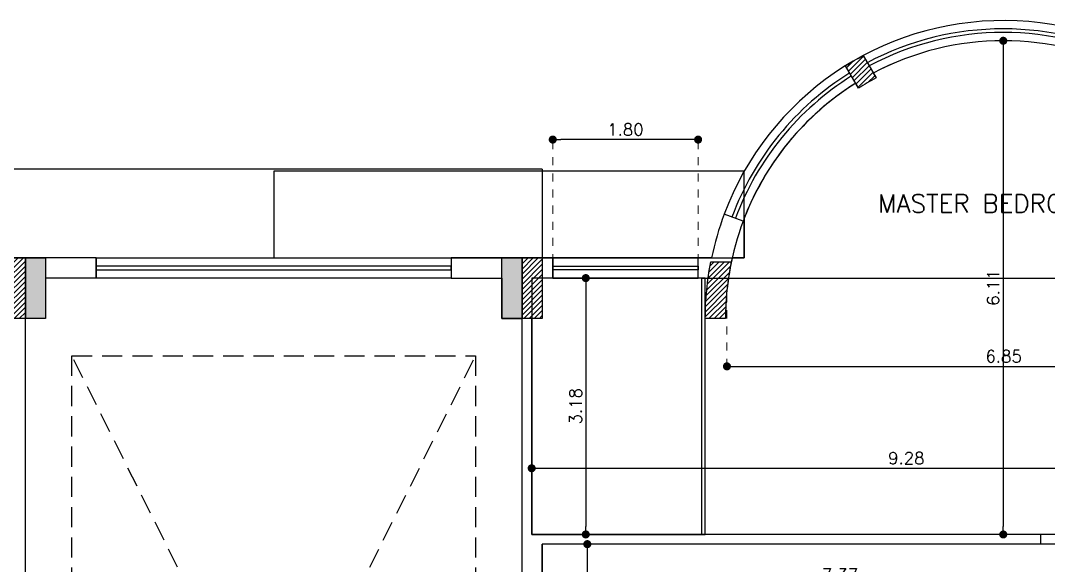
# Model space of a CAD drawing. Header units: metres. Extents: x 2217 to 2595, y -381 to -273.
# Drawn here: x 2313.12 to 2325.85, y -348.44 to -341.69 of the extents above; entities that cross this region are included whole.
import ezdxf

# ---------------------------------------------------------------- set-up
doc = ezdxf.new("R2010")
doc.units = ezdxf.units.M
doc.header["$LTSCALE"] = 0.5
doc.header["$MEASUREMENT"] = 0
doc.header["$PDMODE"] = 3
doc.header["$PDSIZE"] = -1
doc.linetypes.add('DOT2', pattern=[0.125, 0, -0.125])
doc.linetypes.add('HIDDEN', pattern=[0.375, 0.25, -0.125])
for name, color, linetype in [('A-COL', 11, 'Continuous'), ('A-COLH', 1, 'Continuous'), ('A-EDM', 3, 'Continuous'), ('A-ELV', 3, 'Continuous'), ('A-LVL', 4, 'Continuous'), ('A-WIN', 132, 'Continuous')]:
    doc.layers.add(name, color=color, linetype=linetype)
doc.layers.add('A-Wall', color=7, linetype='Continuous', lineweight=30)
doc.styles.add('ROMANS', font='romans.shx')
doc.dimstyles.new('dim50', dxfattribs={"dimscale": 50, "dimtxt": 0.003, "dimasz": 0.002, "dimexe": 0.001, "dimexo": 0.001, "dimgap": 0.001, "dimtad": 1, "dimzin": 0, "dimdsep": 46, "dimtxsty": 'ROMANS', "dimblk": 'DOT', "dimcen": 0, "dimclrd": 5, "dimclre": 1, "dimclrt": 7, "dimadec": 0, "dimazin": 0, "dimtfac": 1, "dimtix": 1, "dimtmove": 2, "dimatfit": 3, "dimldrblk": 'DTICK', "dimfxl": 1, "dimtolj": 1, "dimtzin": 0, "dimlwe": 20, "dimarcsym": 0})
pattern_1 = [(45, (-727.746474, -1998.83578), (-0.0318198052, 0.0318198052), [])]

# ---------------------------------------------------------------- blocks, each defined once
blk = doc.blocks.new('A$C2b1ffe9e')
at = {"layer": 'A-COL', "ltscale": 0.5}
h = blk.add_hatch(color=4, dxfattribs=at)
h.paths.add_polyline_path([(12.25, 13.1), (12, 13.1), (12, 12.7), (12.25, 12.7)])
h.paths.add_polyline_path([(12.25, 12.7), (12, 12.7), (12, 12.35), (12.25, 12.35)])
h = blk.add_hatch(color=4, dxfattribs=at)
h.paths.add_polyline_path([(18.15, 13.1), (17.9, 13.1), (17.9, 12.7), (18.15, 12.7)])
h.paths.add_polyline_path([(18.15, 12.7), (17.9, 12.7), (17.9, 12.35), (18.15, 12.35)])
at = {"layer": 'A-COLH', "ltscale": 0.5}
h = blk.add_hatch(dxfattribs=at)
h.set_pattern_fill('ANSI31', color=256, scale=0.36)
h.set_pattern_definition(pattern_1)
edge = h.paths.add_edge_path()
edge.add_arc((24.145, 12.289), 3.44, 117.9176, 122.0824)
edge.add_line((22.318, 15.204), (22.158, 15.481))
edge.add_arc((24.145, 12.289), 3.76, 118.0949, 121.9051, ccw=False)
edge.add_line((22.374, 15.606), (22.534, 15.329))
h = blk.add_hatch(dxfattribs=at)
h.set_pattern_fill('ANSI31', color=256, scale=0.36)
h.set_pattern_definition([(45, (-745.896474, -1998.83578), (-0.0318198052, 0.0318198052), [])])
h.paths.add_polyline_path([(11.75, 13.1), (12, 13.1), (12, 12.35), (11.75, 12.35)])
h = blk.add_hatch(dxfattribs=at)
h.set_pattern_fill('ANSI31', color=256, scale=0.36)
h.set_pattern_definition(pattern_1)
h.paths.add_polyline_path([(18.15, 13.1), (18.4, 13.1), (18.4, 12.35), (18.15, 12.35)])
h = blk.add_hatch(dxfattribs=at)
h.set_pattern_fill('ANSI31', color=256, scale=0.36)
h.set_pattern_definition(pattern_1)
edge = h.paths.add_edge_path()
edge.add_line((20.67, 12.35), (20.42, 12.35))
edge.add_arc((24.11, 12.35), 3.69, 169.0646, 180, ccw=False)
edge.add_line((20.487, 13.05), (20.742, 13.05))
edge.add_arc((24.11, 12.35), 3.44, 168.259, 180)
at = {"layer": 'A-COL', "ltscale": 0.5}
for points in [[(22.534, 15.329, 0.018175), (22.318, 15.204), (22.158, 15.481, -0.016627), (22.374, 15.606)], [(20.67, 12.35), (20.42, 12.35, -0.047751), (20.487, 13.05), (20.742, 13.05, 0.051275)]]:
    blk.add_lwpolyline(points, format="xyb", close=True, dxfattribs=at)
for points in [[(11.75, 13.1), (12, 13.1), (12, 12.35), (11.75, 12.35)], [(12, 13.1), (12.25, 13.1), (12.25, 12.35), (12, 12.35)], [(17.9, 13.1), (18.15, 13.1), (18.15, 12.35), (17.9, 12.35)], [(18.15, 13.1), (18.4, 13.1), (18.4, 12.35), (18.15, 12.35)]]:
    blk.add_lwpolyline(points, close=True, dxfattribs=at)
blk = doc.blocks.new('_Dot')
at = {"color": 0, "linetype": 'ByBlock', "lineweight": -2}
blk.add_line((-0.5, 0), (-1, 0), dxfattribs=at)
at = {"color": 0, "linetype": 'ByBlock', "const_width": 0.5}
blk.add_lwpolyline([(-0.25, 0, 1), (0.25, 0, 1)], format="xyb", close=True, dxfattribs=at)
blk = doc.blocks.new('*D151')
at = {"layer": 'A-EDM', "color": 1, "linetype": 'DOT2', "lineweight": 20, "ltscale": 0.5, "transparency": 16777216}
for p, q in [((2319.627, -348.177), (2320.186, -348.177)), ((2319.627, -350.932), (2320.186, -350.932))]:
    blk.add_line(p, q, dxfattribs=at)
at = {"layer": 'A-EDM', "color": 5, "lineweight": -2, "ltscale": 0.5, "transparency": 16777216}
blk.add_line((2320.136, -348.277), (2320.136, -350.832), dxfattribs=at)
at = {"layer": 'DEFPOINTS', "color": 0, "ltscale": 0.5, "transparency": 16777216}
for p in [(2319.577, -348.177), (2319.577, -350.932), (2320.136, -350.932)]:
    blk.add_point(p, dxfattribs=at)
at = {"layer": 'A-EDM', "color": 5, "lineweight": -2, "ltscale": 0.5, "transparency": 16777216, "xscale": 0.1, "yscale": 0.1, "zscale": 0.1}
for p, rotation in [((2320.136, -348.177), 90), ((2320.136, -350.932), 270)]:
    blk.add_blockref('_Dot', p, dxfattribs=dict(at, rotation=rotation))
at = {"layer": 'A-EDM', "color": 7, "ltscale": 0.5, "transparency": 16777216, "insert": (2320.011, -349.554), "char_height": 0.15, "attachment_point": 5, "rotation": 90, "style": 'ROMANS'}
blk.add_mtext('\\A1;2.75', dxfattribs=at)
blk = doc.blocks.new('DTICK')
for p, q in [((-1.21, 0), (1.21, 0)), ((0, 1.21), (0, -1.21))]:
    blk.add_line(p, q)
at = {"color": 3}
blk.add_line((-0.63, -0.63), (0.63, 0.63), dxfattribs=at)
blk = doc.blocks.new('*D153')
at = {"layer": 'A-EDM', "color": 1, "linetype": 'DOT2', "lineweight": 20, "ltscale": 0.5, "transparency": 16777216}
for p, q in [((2319.577, -348.227), (2319.577, -348.728)), ((2326.952, -348.227), (2326.952, -348.728))]:
    blk.add_line(p, q, dxfattribs=at)
at = {"layer": 'A-EDM', "color": 5, "lineweight": -2, "ltscale": 0.5, "transparency": 16777216}
blk.add_line((2319.677, -348.678), (2326.852, -348.678), dxfattribs=at)
at = {"layer": 'DEFPOINTS', "color": 0, "ltscale": 0.5, "transparency": 16777216}
for p in [(2319.577, -348.177), (2326.952, -348.177), (2326.952, -348.678)]:
    blk.add_point(p, dxfattribs=at)
at = {"layer": 'A-EDM', "color": 5, "lineweight": -2, "ltscale": 0.5, "transparency": 16777216, "xscale": 0.1, "yscale": 0.1, "zscale": 0.1, "rotation": 180}
blk.add_blockref('_Dot', (2319.577, -348.678), dxfattribs=at)
at = {"layer": 'A-EDM', "color": 5, "lineweight": -2, "ltscale": 0.5, "transparency": 16777216, "xscale": 0.1, "yscale": 0.1, "zscale": 0.1}
blk.add_blockref('_Dot', (2326.952, -348.678), dxfattribs=at)
at = {"layer": 'A-EDM', "color": 7, "ltscale": 0.5, "transparency": 16777216, "insert": (2323.265, -348.553), "char_height": 0.15, "attachment_point": 5, "style": 'ROMANS'}
blk.add_mtext('\\A1;7.37', dxfattribs=at)
blk = doc.blocks.new('*D156')
at = {"layer": 'A-EDM', "color": 1, "linetype": 'DOT2', "lineweight": 20, "ltscale": 0.5, "transparency": 16777216}
for p, q in [((2320.072, -344.882), (2320.067, -344.882)), ((2320.072, -348.057), (2320.067, -348.057))]:
    blk.add_line(p, q, dxfattribs=at)
at = {"layer": 'A-EDM', "color": 5, "lineweight": -2, "ltscale": 0.5, "transparency": 16777216}
blk.add_line((2320.117, -344.982), (2320.117, -347.957), dxfattribs=at)
at = {"layer": 'DEFPOINTS', "color": 0, "ltscale": 0.5, "transparency": 16777216}
for p in [(2320.122, -344.882), (2320.117, -348.057), (2320.122, -348.057)]:
    blk.add_point(p, dxfattribs=at)
at = {"layer": 'A-EDM', "color": 5, "lineweight": -2, "ltscale": 0.5, "transparency": 16777216, "xscale": 0.1, "yscale": 0.1, "zscale": 0.1}
for p, rotation in [((2320.117, -344.882), 90), ((2320.117, -348.057), 270)]:
    blk.add_blockref('_Dot', p, dxfattribs=dict(at, rotation=rotation))
at = {"layer": 'A-EDM', "color": 7, "ltscale": 0.5, "transparency": 16777216, "insert": (2319.992, -346.469), "char_height": 0.15, "attachment_point": 5, "rotation": 90, "style": 'ROMANS'}
blk.add_mtext('\\A1;3.18', dxfattribs=at)
blk = doc.blocks.new('*D157')
at = {"layer": 'A-EDM', "color": 1, "linetype": 'DOT2', "lineweight": 20, "ltscale": 0.5, "transparency": 16777216}
for p, q in [((2319.447, -348.007), (2319.447, -347.187)), ((2328.727, -348.007), (2328.727, -347.187))]:
    blk.add_line(p, q, dxfattribs=at)
at = {"layer": 'A-EDM', "color": 5, "lineweight": -2, "ltscale": 0.5, "transparency": 16777216}
blk.add_line((2319.547, -347.237), (2328.627, -347.237), dxfattribs=at)
at = {"layer": 'DEFPOINTS', "color": 0, "ltscale": 0.5, "transparency": 16777216}
for p in [(2328.727, -347.237), (2319.447, -348.057), (2328.727, -348.057)]:
    blk.add_point(p, dxfattribs=at)
at = {"layer": 'A-EDM', "color": 5, "lineweight": -2, "ltscale": 0.5, "transparency": 16777216, "xscale": 0.1, "yscale": 0.1, "zscale": 0.1, "rotation": 180}
blk.add_blockref('_Dot', (2319.447, -347.237), dxfattribs=at)
at = {"layer": 'A-EDM', "color": 5, "lineweight": -2, "ltscale": 0.5, "transparency": 16777216, "xscale": 0.1, "yscale": 0.1, "zscale": 0.1}
blk.add_blockref('_Dot', (2328.727, -347.237), dxfattribs=at)
at = {"layer": 'A-EDM', "color": 7, "ltscale": 0.5, "transparency": 16777216, "insert": (2324.087, -347.112), "char_height": 0.15, "attachment_point": 5, "style": 'ROMANS'}
blk.add_mtext('\\A1;9.28', dxfattribs=at)
blk = doc.blocks.new('*D158')
at = {"layer": 'A-EDM', "color": 5, "lineweight": -2, "ltscale": 0.5, "transparency": 16777216}
blk.add_line((2325.287, -342.042), (2325.287, -347.957), dxfattribs=at)
at = {"layer": 'DEFPOINTS', "color": 0, "ltscale": 0.5, "transparency": 16777216}
for p in [(2325.287, -341.942), (2325.287, -348.057), (2325.287, -348.057)]:
    blk.add_point(p, dxfattribs=at)
at = {"layer": 'A-EDM', "color": 5, "lineweight": -2, "ltscale": 0.5, "transparency": 16777216, "xscale": 0.1, "yscale": 0.1, "zscale": 0.1}
for p, rotation in [((2325.287, -341.942), 90), ((2325.287, -348.057), 270)]:
    blk.add_blockref('_Dot', p, dxfattribs=dict(at, rotation=rotation))
at = {"layer": 'A-EDM', "color": 7, "ltscale": 0.5, "transparency": 16777216, "insert": (2325.162, -344.999), "char_height": 0.15, "attachment_point": 5, "rotation": 90, "style": 'ROMANS'}
blk.add_mtext('\\A1;6.11', dxfattribs=at)
blk = doc.blocks.new('*D163')
at = {"layer": 'A-EDM', "color": 1, "linetype": 'DOT2', "lineweight": 20, "ltscale": 0.5, "transparency": 16777216}
for p, q in [((2321.865, -345.08), (2321.865, -346.025)), ((2328.718, -345.181), (2328.718, -346.025))]:
    blk.add_line(p, q, dxfattribs=at)
at = {"layer": 'A-EDM', "color": 5, "lineweight": -2, "ltscale": 0.5, "transparency": 16777216}
blk.add_line((2321.965, -345.975), (2328.618, -345.975), dxfattribs=at)
at = {"layer": 'DEFPOINTS', "color": 0, "ltscale": 0.5, "transparency": 16777216}
for p in [(2321.865, -345.03), (2328.718, -345.131), (2328.718, -345.975)]:
    blk.add_point(p, dxfattribs=at)
at = {"layer": 'A-EDM', "color": 5, "lineweight": -2, "ltscale": 0.5, "transparency": 16777216, "xscale": 0.1, "yscale": 0.1, "zscale": 0.1, "rotation": 180}
blk.add_blockref('_Dot', (2321.865, -345.975), dxfattribs=at)
at = {"layer": 'A-EDM', "color": 5, "lineweight": -2, "ltscale": 0.5, "transparency": 16777216, "xscale": 0.1, "yscale": 0.1, "zscale": 0.1}
blk.add_blockref('_Dot', (2328.718, -345.975), dxfattribs=at)
at = {"layer": 'A-EDM', "color": 7, "ltscale": 0.5, "transparency": 16777216, "insert": (2325.292, -345.85), "char_height": 0.15, "attachment_point": 5, "style": 'ROMANS'}
blk.add_mtext('\\A1;6.85', dxfattribs=at)
blk = doc.blocks.new('*D174')
at = {"layer": 'A-EDM', "color": 1, "linetype": 'DOT2', "lineweight": 20, "ltscale": 0.5, "transparency": 16777216}
for p, q in [((2319.708, -344.684), (2319.708, -343.116)), ((2321.508, -344.684), (2321.508, -343.116))]:
    blk.add_line(p, q, dxfattribs=at)
at = {"layer": 'A-EDM', "color": 5, "lineweight": -2, "ltscale": 0.5, "transparency": 16777216}
blk.add_line((2321.408, -343.166), (2319.808, -343.166), dxfattribs=at)
at = {"layer": 'DEFPOINTS', "color": 0, "ltscale": 0.5, "transparency": 16777216}
for p in [(2319.708, -343.166), (2319.708, -344.734), (2321.508, -344.734)]:
    blk.add_point(p, dxfattribs=at)
at = {"layer": 'A-EDM', "color": 5, "lineweight": -2, "ltscale": 0.5, "transparency": 16777216, "xscale": 0.1, "yscale": 0.1, "zscale": 0.1, "rotation": 180}
blk.add_blockref('_Dot', (2319.708, -343.166), dxfattribs=at)
at = {"layer": 'A-EDM', "color": 5, "lineweight": -2, "ltscale": 0.5, "transparency": 16777216, "xscale": 0.1, "yscale": 0.1, "zscale": 0.1}
blk.add_blockref('_Dot', (2321.508, -343.166), dxfattribs=at)
at = {"layer": 'A-EDM', "color": 7, "ltscale": 0.5, "transparency": 16777216, "insert": (2320.608, -343.041), "char_height": 0.15, "attachment_point": 5, "style": 'ROMANS'}
blk.add_mtext('\\A1;1.80', dxfattribs=at)

msp = doc.modelspace()

# ---------------------------------------------------------------- linework, layer by layer
at = {"layer": 'A-COL', "linetype": 'HIDDEN', "ltscale": 2}
for p, q in [((2313.7523, -355.8428), (2318.7523, -345.8428)), ((2318.7523, -355.8428), (2313.7523, -345.8428))]:
    msp.add_line(p, q, dxfattribs=at)
msp.add_lwpolyline([(2313.7523, -345.8428), (2318.7523, -345.8428), (2318.7523, -355.8428), (2313.7523, -355.8428)], close=True, dxfattribs=at)
at = {"layer": 'A-ELV', "ltscale": 0.5}
for q in [(2312.9273, -343.5316), (2319.5773, -344.6316)]:
    msp.add_line((2319.5773, -343.5316), q, dxfattribs=at)
at = {"layer": 'A-Wall', "ltscale": 0.5}
for p, q in [((2322.0652, -344.1769), (2321.8303, -344.0912)), ((2314.0546, -344.6316), (2312.7966, -344.6316)), ((2314.0546, -344.6316), (2314.0546, -344.8816)), ((2319.7081, -344.6316), (2318.45, -344.6316)), ((2318.45, -344.6316), (2318.45, -344.8816)), ((2321.6744, -344.6316), (2321.5081, -344.6316)), ((2314.0546, -344.8816), (2313.4273, -344.8816)), ((2313.4273, -344.8816), (2313.4273, -345.3816)), ((2318.45, -344.8816), (2319.0773, -344.8816)), ((2319.0773, -344.8816), (2319.0773, -345.3816)), ((2319.7081, -344.8816), (2319.5773, -344.8816)), ((2319.5773, -344.8816), (2319.5773, -345.3816)), ((2321.5973, -344.8816), (2321.5081, -344.8816)), ((2321.5973, -345.3816), (2321.5973, -344.8816)), ((2313.1773, -349.5316), (2313.1773, -345.3816)), ((2313.4273, -345.3816), (2313.1773, -345.3816)), ((2319.0773, -345.3816), (2319.3273, -345.3816)), ((2319.3273, -349.5316), (2319.3273, -345.3816)), ((2319.5773, -345.3816), (2319.4473, -345.3816)), ((2319.4473, -348.0566), (2319.4473, -345.3816)), ((2321.8473, -345.3816), (2321.5973, -345.3816)), ((2319.5773, -350.9316), (2319.5773, -348.1766))]:
    msp.add_line(p, q, dxfattribs=at)
at = {"layer": 'A-Wall'}
for p, q in [((2319.7081, -344.8816), (2319.7081, -344.6316)), ((2321.5081, -344.8816), (2321.5081, -344.6316)), ((2325.7523, -348.0566), (2319.4473, -348.0566)), ((2325.7523, -348.1766), (2325.7523, -348.0566)), ((2325.7523, -348.1766), (2319.5773, -348.1766))]:
    msp.add_line(p, q, dxfattribs=at)
at = {"layer": 'A-Wall', "ltscale": 0.5}
msp.add_lwpolyline([(2327.1144, -342.4669), (2327.0794, -342.5276, 0.0181746), (2326.8629, -342.4026), (2326.8979, -342.3419, 0.2485641), (2323.6767, -342.3419), (2323.7117, -342.4026, 0.0181746), (2323.4952, -342.5276), (2323.4602, -342.4669, 0.161701), (2322.0796, -344.1389), (2322.0796, -344.6316), (2321.9301, -344.6316, 0.0184829), (2321.8839, -344.8816), (2328.6908, -344.8816, 0.0147646), (2328.6554, -344.6816), (2328.9103, -344.6816, -0.0137356), (2328.9433, -344.8816), (2331.0773, -344.8816), (2331.0773, -344.6316), (2328.9003, -344.6316, 0.0344396), (2328.7632, -344.1427), (2328.5283, -344.2284, 0.1688298)], format="xyb", close=True, dxfattribs=at)
for points in [[(2316.2523, -344.6316), (2322.0796, -344.6316), (2322.0796, -343.5577), (2316.2523, -343.5577)], [(2321.5973, -344.8816), (2319.4473, -344.8816), (2319.4473, -348.0566), (2321.5973, -348.0566)], [(2331.0773, -348.0566), (2321.5527, -348.0566), (2321.5527, -344.8816), (2331.0773, -344.8816)], [(2321.0773, -356.1616), (2323.5973, -356.1616), (2323.5973, -357.4816), (2326.8023, -357.4816), (2326.8023, -356.9316), (2326.9523, -356.9316), (2326.9523, -348.1766), (2319.5773, -348.1766), (2319.5773, -350.9316), (2320.681, -350.9316), (2320.681, -354.9832), (2319.1846, -354.9832), (2319.2183, -356.1514)]]:
    msp.add_lwpolyline(points, close=True, dxfattribs=at)
for radius, start, end in [(3.69, 159.53154, 168.2728), (3.44, 159.50055, 180)]:
    msp.add_arc((2325.2873, -345.3816), radius, start, end, dxfattribs=at)
at = {"layer": 'A-WIN'}
for points in [[(2314.0546, -344.6316), (2318.45, -344.6316), (2318.45, -344.8816), (2314.0546, -344.8816)], [(2321.5081, -344.6316), (2319.7081, -344.6316), (2319.7081, -344.8816), (2321.5081, -344.8816)], [(2318.45, -344.734), (2314.0546, -344.734), (2314.0546, -344.7792), (2318.45, -344.7792)], [(2319.7081, -344.734), (2321.5081, -344.734), (2321.5081, -344.7792), (2319.7081, -344.7792)]]:
    msp.add_lwpolyline(points, close=True, dxfattribs=at)
for radius, start, end in [(3.69, 19.61705, 159.53149), (3.5876, 61.99624, 118.00376), (3.5424, 62.0218, 117.9782), (3.44, 62.08226, 117.91774), (3.5876, 121.99673, 159.53149), (3.5424, 122.02219, 159.50055), (3.44, 122.08243, 159.50055)]:
    msp.add_arc((2325.2873, -345.3816), radius, start, end, dxfattribs=at)

# ---------------------------------------------------------------- block references
at = {"layer": 'A-COL', "ltscale": 0.5}
msp.add_blockref('A$C2b1ffe9e', (2301.1773, -357.7316), dxfattribs=at)

# ---------------------------------------------------------------- texts
at = {"layer": 'A-LVL', "color": 7, "style": 'ROMANS'}
msp.add_text('MASTER BEDROOM', height=0.225, dxfattribs=at).set_placement((2323.7343, -344.0704))

# ---------------------------------------------------------------- dimensions: what is measured, and where the dimension line sits
at = {"layer": 'A-EDM', "ltscale": 0.5}
for base, p1, p2, picture, middle in [((2325.28733047, -348.0565943), (2325.28733047, -341.94159433), (2325.28733047, -348.0565943), '*D158', (2325.16233047, -344.99909431)), ((2320.1174736, -348.0565943), (2320.121945, -344.8815942), (2320.121945, -348.0565943), '*D156', (2319.9924736, -346.4690942)), ((2320.1358256, -350.9315942), (2319.5773304, -348.1765943), (2319.5773304, -350.9315942), '*D151', (2320.0108256, -349.5540943))]:
    dim = msp.add_linear_dim(base=base, p1=p1, p2=p2, angle=90, dimstyle='dim50', dxfattribs=at)
    dim.commit()
    dim.dimension.update_dxf_attribs({"geometry": picture, "text_midpoint": middle})
for base, p1, p2, picture, middle in [((2319.7081, -343.1657), (2321.5081, -344.734), (2319.7081, -344.734), '*D174', (2320.6081, -343.0407)), ((2328.7182, -345.9747), (2321.8654, -345.0297), (2328.7182, -345.1309), '*D163', (2325.2918, -345.8497)), ((2328.7273, -347.237), (2319.4473, -348.0566), (2328.7273, -348.0566), '*D157', (2324.0873, -347.112)), ((2326.9523303, -348.6777472), (2319.5773304, -348.1765943), (2326.9523303, -348.1765943), '*D153', (2323.2648303, -348.5527472))]:
    dim = msp.add_linear_dim(base=base, p1=p1, p2=p2, dimstyle='dim50', dxfattribs=at)
    dim.commit()
    dim.dimension.update_dxf_attribs({"geometry": picture, "text_midpoint": middle})

doc.saveas('drawing.dxf')
